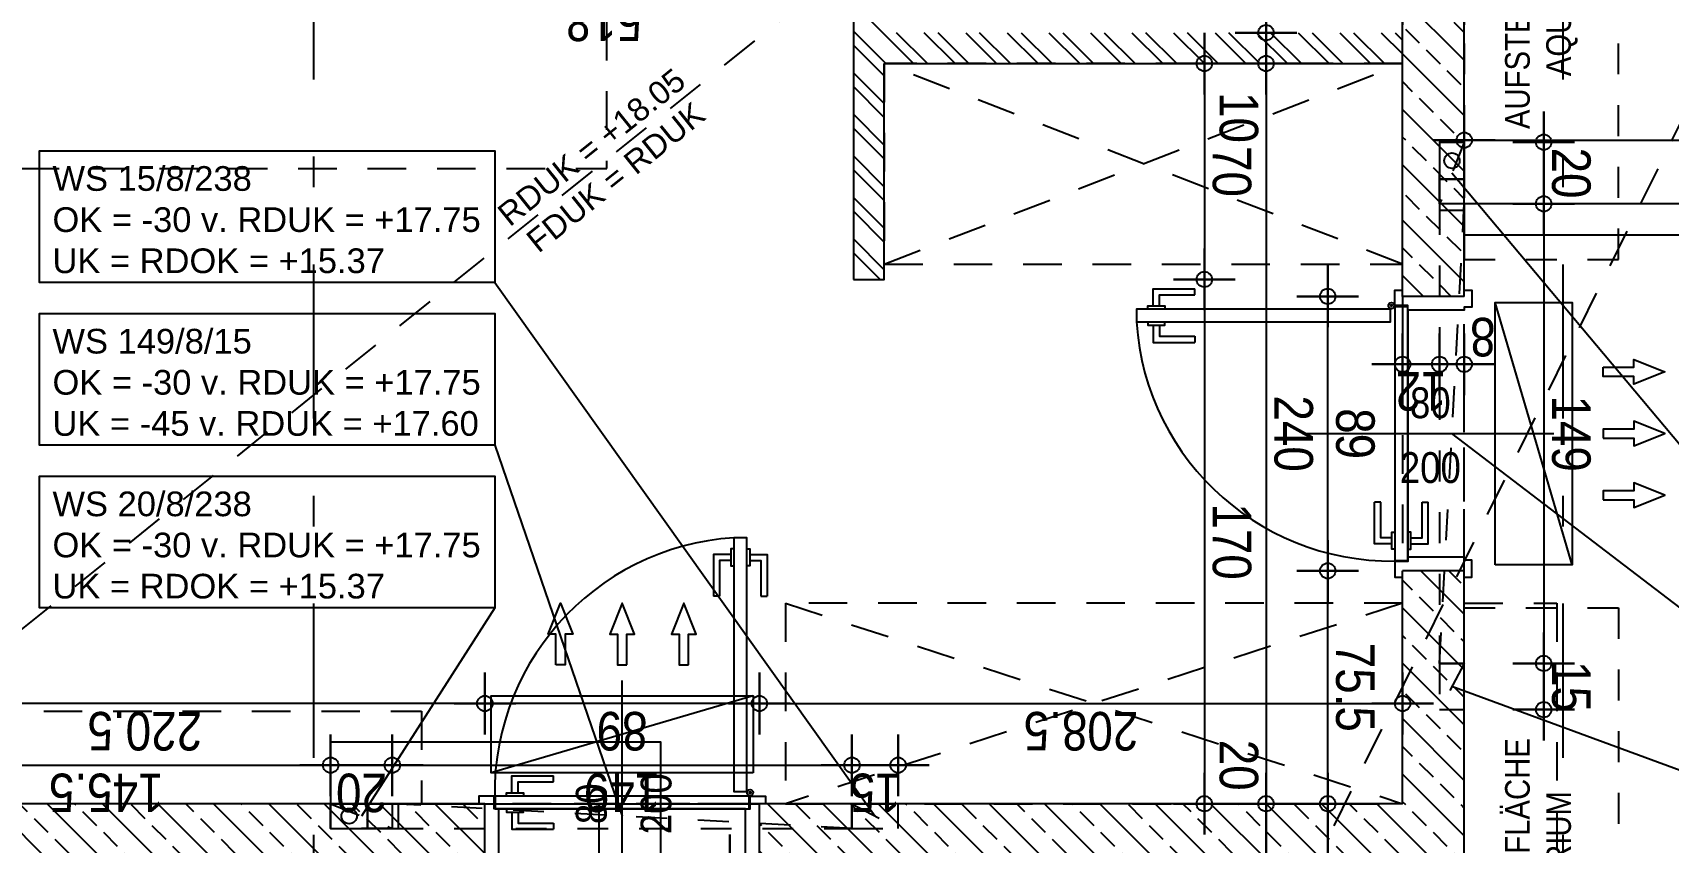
# Model space of a CAD drawing. Header units: millimetres. Extents: x 2870 to 2935, y 1632 to 1744.
# Drawn here: x 2918.55 to 2923.85, y 1680.13 to 1682.75 of the extents above; entities that cross this region are included whole.
import ezdxf
from ezdxf.enums import TextEntityAlignment as Align

# ---------------------------------------------------------------- set-up
doc = ezdxf.new("R2010")
doc.units = ezdxf.units.MM
doc.linetypes.add('HIDDEN2', pattern=[0.1875, 0.125, -0.0625])
doc.linetypes.add('STRICHPUNKT', pattern=[1, 0.5, -0.25, 0, -0.25])
doc.layers.add('00_HLP---------M0', color=6, linetype='Continuous', plot=False)
doc.layers.add('07_MOB-G00-L05-M0', color=6, linetype='HIDDEN2', plot=False)
for name, color, linetype in [('01-ANS-G00-L05-M0', 8, 'Continuous'), ('02-AXO-G00-L05-M0', 8, 'STRICHPUNKT'), ('02-DIM-G00-L05-ACHSEN', 8, 'Continuous'), ('02-DIM-G00-L05-M0', 8, 'Continuous'), ('02-DIM-G00-L05-ROHBAU', 8, 'Continuous'), ('02-FIL-G00-L05-ORANGE', 40, 'Continuous'), ('02-FIL-G00-L05-STB', 8, 'Continuous'), ('02-HID---------M0', 8, 'HIDDEN2'), ('02-TWA---------M0', 4, 'Continuous'), ('02-TWA-G00-L05-M0', 4, 'Continuous'), ('02-TXT-G00-L05-M0', 8, 'Continuous'), ('02-ZWA-G00-L05-M0', 2, 'Continuous'), ('03-ANS-G00-L05-M0', 8, 'Continuous'), ('03-TXT-G00-L05-M0', 8, 'Continuous'), ('05-STO--------M0', 1, 'Continuous'), ('05-SYM---------M0', 8, 'Continuous'), ('05-SYM--------M0', 8, 'Continuous'), ('05-SYM-G00-L05-M0', 8, 'Continuous'), ('05-TXT--------M0', 8, 'Continuous'), ('05-TXT-G00-L05-M0', 8, 'Continuous'), ('07-SAN---------M0', 8, 'Continuous'), ('07-SAN-G00-L05-KLIMA', 8, 'Continuous'), ('07-SAN-G00-L05-Küche', 8, 'Continuous'), ('07-SAN-G00-L05-M0', 8, 'Continuous'), ('07-SYM-G00-L05-M0', 8, 'STRICHPUNKT')]:
    doc.layers.add(name, color=color, linetype=linetype)
doc.styles.add('ARIAL', font='arial.ttf', dxfattribs={"width": 0.85})
doc.styles.get("Standard").update_dxf_attribs({"font": 'arial.ttf'})
doc.dimstyles.new('pp chromy&schneider', dxfattribs={"dimscale": 0.005, "dimtxt": 25, "dimasz": 10, "dimexe": 0, "dimexo": 0, "dimgap": 5, "dimtad": 1, "dimdec": 1, "dimlfac": 100, "dimrnd": 0.1, "dimzin": 9, "dimdsep": 46, "dimtxsty": 'ARIAL', "dimblk": 'c&s kote', "dimcen": 0, "dimse1": 1, "dimse2": 1, "dimclrd": 8, "dimclrt": 8, "dimadec": 0, "dimazin": 0, "dimtfac": 0.75, "dimtdec": 1, "dimtix": 1, "dimtmove": 2, "dimatfit": 0, "dimldrblk": 'NONE', "dimfxl": 1, "dimtolj": 1, "dimlwd": -1, "dimarcsym": 0})
pattern_1 = [(135, (2844.64849, 1628.47577), (-0.08980256, -0.08980256), []), (135, (2844.64849, 1628.56557), (-0.08980256, -0.08980256), [0.0635, -0.03175])]

# ---------------------------------------------------------------- blocks, each defined once
blk = doc.blocks.new('TÜR-80_20er-WAND')
at = {"layer": '00_HLP---------M0'}
for points in [[(-0.3575, 0.045), (-0.3575, 0.101), (-0.2225, 0.101)], [(-0.3375, 0.045), (-0.3375, 0.081), (-0.2225, 0.081)], [(-0.2225, 0.081), (-0.2225, 0.101)], [(-0.375, 0.035), (-0.375, 0.045), (-0.32, 0.045), (-0.32, 0.035)], [(0.4, -0.007), (-0.4, -0.007)], [(-0.375, -0.007), (-0.375, -0.017), (-0.32, -0.017), (-0.32, -0.007)], [(-0.3575, -0.017), (-0.3575, -0.073), (-0.2225, -0.073)], [(-0.3375, -0.017), (-0.3375, -0.053), (-0.2225, -0.053)], [(-0.2225, -0.053), (-0.2225, -0.073)]]:
    blk.add_lwpolyline(points, dxfattribs=at)
blk.add_lwpolyline([(0.4115, 0.035), (-0.4115, 0.035), (-0.4115, 0.035), (-0.4115, -0.007), (0.4115, -0.007)], close=True, dxfattribs=at)
at = {"layer": '02-HID---------M0'}
for points in [[(0.445, 0.01), (-0.445, 0.01)], [(-0.445, -0.19), (0.445, -0.19)]]:
    blk.add_lwpolyline(points, dxfattribs=at)
at = {"layer": '02-TWA---------M0'}
for points in [[(-0.445, -0.19), (-0.445, 0.01)], [(0.445, -0.19), (0.445, 0.01)]]:
    blk.add_lwpolyline(points, dxfattribs=at)
at = {"layer": '05-STO--------M0'}
for points in [[(-0.465, -0.19), (-0.465, -0.215), (-0.41, -0.215), (-0.41, -0.19), (-0.4, -0.19), (-0.4, -0.007), (-0.415, -0.007), (-0.415, 0.035), (-0.465, 0.035), (-0.465, 0.01)], [(0.465, -0.19), (0.465, -0.215), (0.41, -0.215), (0.41, -0.19), (0.4, -0.19), (0.4, -0.007), (0.415, -0.007), (0.415, 0.035), (0.465, 0.035), (0.465, 0.01)]]:
    blk.add_lwpolyline(points, dxfattribs=at)
at = {"layer": '05-SYM---------M0'}
for points in [[(0.352, 0.8185), (0.296, 0.8185), (0.296, 0.6835)], [(0.352, 0.7985), (0.316, 0.7985), (0.316, 0.6835)], [(0.362, 0.836), (0.352, 0.836), (0.352, 0.781), (0.362, 0.781)], [(0.404, 0.836), (0.414, 0.836), (0.414, 0.781), (0.404, 0.781)], [(0.414, 0.8185), (0.47, 0.8185), (0.47, 0.6835)], [(0.414, 0.7985), (0.45, 0.7985), (0.45, 0.6835)], [(0.316, 0.6835), (0.296, 0.6835)], [(0.45, 0.6835), (0.47, 0.6835)]]:
    blk.add_lwpolyline(points, dxfattribs=at)
at = {"layer": '05-SYM--------M0'}
blk.add_lwpolyline([(0.404, 0.0495), (0.404, 0.8725), (0.404, 0.8725), (0.362, 0.8725), (0.362, 0.0495)], close=True, dxfattribs=at)
for points in [[(0.41, 0.046), (0.42, 0.046)], [(0.415, 0.041), (0.415, 0.051)]]:
    blk.add_lwpolyline(points, dxfattribs=at)
blk.add_circle((0.415, 0.046), 0.01, dxfattribs=at)
blk.add_arc((0.415, 0.046), 0.8282, 93.6691, 183.6691, dxfattribs=at)
blk = doc.blocks.new('05-TXT')
at = {"layer": '05-TXT--------M0'}
blk.add_line((-0.4, 0), (0.4, 0), dxfattribs=at)
at = {"layer": '05-TXT--------M0', "color": 8, "style": 'ARIAL', "width": 0.85}
blk.add_attdef('BREITE', text='', height=0.1, dxfattribs=at).set_placement((0, 0.05), align=Align.CENTER)
blk.add_attdef('HÖHE', text='', height=0.1, rotation=360, dxfattribs=at).set_placement((0, -0.06), align=Align.TOP_CENTER)
blk = doc.blocks.new('BETT')
for points in [[(0, 0.95), (-0.4, 0.95), (-0.4, 1.35), (0, 1.35)], [(0, -1.35), (-0.4, -1.35), (-0.4, -0.95), (0, -0.95)]]:
    blk.add_lwpolyline(points, close=True)
at = {"flags": 128}
blk.add_lwpolyline([(-2.1, 0.95), (-2.1, -0.95), (0, -0.95), (0, 0.95)], close=True, dxfattribs=at)
for points in [[(-0.5, 0.85), (-0.5, -0.85)], [(-0.4, 0.75), (-0.15, 0.75), (-0.15, 0.15), (-0.4, 0.15)], [(-0.4, -0.75), (-0.15, -0.75), (-0.15, -0.15), (-0.4, -0.15)]]:
    blk.add_lwpolyline(points)
blk = doc.blocks.new('c&s kote')
at = {"color": 8}
for p, q in [((0, -2), (0, 2)), ((0, 2), (0, -2)), ((-2, 0), (2, 0)), ((2, 0), (-2, 0))]:
    blk.add_line(p, q, dxfattribs=at)
blk.add_circle((0, 0), 0.5, dxfattribs=at)
blk = doc.blocks.new('*D895')
at = {"layer": '02-DIM-G00-L05-ROHBAU', "color": 8, "transparency": 16777216}
blk.add_line((2917.8611, 1682.8758), (2922.9411, 1682.8758), dxfattribs=at)
at = {"layer": '02-DIM-G00-L05-ROHBAU', "color": 8, "transparency": 16777216, "xscale": 0.05, "yscale": 0.05, "zscale": 0.05, "rotation": 180}
blk.add_blockref('c&s kote', (2917.8111, 1682.8758), dxfattribs=at)
at = {"layer": '02-DIM-G00-L05-ROHBAU', "color": 8, "transparency": 16777216, "xscale": 0.05, "yscale": 0.05, "zscale": 0.05}
blk.add_blockref('c&s kote', (2922.9911, 1682.8758), dxfattribs=at)
at = {"layer": '02-DIM-G00-L05-ROHBAU', "color": 8, "transparency": 16777216, "insert": (2920.4011, 1682.7869), "char_height": 0.125, "attachment_point": 5, "rotation": 180, "style": 'ARIAL'}
blk.add_mtext('\\A1;518', dxfattribs=at)
blk = doc.blocks.new('_None')
blk = doc.blocks.new('*D897')
at = {"layer": '02-DIM-G00-L05-ROHBAU', "color": 8, "transparency": 16777216}
blk.add_line((2923.2411, 1682.8758), (2929.5611, 1682.8758), dxfattribs=at)
at = {"layer": '02-DIM-G00-L05-ROHBAU', "color": 8, "transparency": 16777216, "xscale": 0.05, "yscale": 0.05, "zscale": 0.05, "rotation": 180}
blk.add_blockref('c&s kote', (2923.1911, 1682.8758), dxfattribs=at)
at = {"layer": '02-DIM-G00-L05-ROHBAU', "color": 8, "transparency": 16777216, "xscale": 0.05, "yscale": 0.05, "zscale": 0.05}
blk.add_blockref('c&s kote', (2929.6111, 1682.8758), dxfattribs=at)
at = {"layer": '02-DIM-G00-L05-ROHBAU', "color": 8, "transparency": 16777216, "insert": (2926.4011, 1682.7869), "char_height": 0.125, "attachment_point": 5, "rotation": 180, "style": 'ARIAL'}
blk.add_mtext('\\A1;642', dxfattribs=at)
blk = doc.blocks.new('*D911')
at = {"layer": '02-DIM-G00-L05-ROHBAU', "color": 8, "transparency": 16777216}
blk.add_line((2913.9485, 1677.1758), (2913.9485, 1680.0008), dxfattribs=at)
at = {"layer": '02-DIM-G00-L05-ROHBAU', "color": 8, "transparency": 16777216, "xscale": 0.05, "yscale": 0.05, "zscale": 0.05}
for p, rotation in [((2913.9485, 1680.0508), 90), ((2913.9485, 1677.1258), 270)]:
    blk.add_blockref('c&s kote', p, dxfattribs=dict(at, rotation=rotation))
at = {"layer": '02-DIM-G00-L05-ROHBAU', "color": 8, "transparency": 16777216, "insert": (2914.0373, 1678.5883), "char_height": 0.125, "attachment_point": 5, "rotation": 270, "style": 'ARIAL'}
blk.add_mtext('\\A1;292.5', dxfattribs=at)
blk = doc.blocks.new('*D1047')
at = {"layer": '02-DIM-G00-L05-ROHBAU', "color": 8, "transparency": 16777216}
blk.add_line((2922.7485, 1680.3008), (2922.7485, 1680.9558), dxfattribs=at)
at = {"layer": '02-DIM-G00-L05-ROHBAU', "color": 8, "transparency": 16777216, "xscale": 0.05, "yscale": 0.05, "zscale": 0.05}
for p, rotation in [((2922.7485, 1681.0058), 90), ((2922.7485, 1680.2508), 270)]:
    blk.add_blockref('c&s kote', p, dxfattribs=dict(at, rotation=rotation))
at = {"layer": '02-DIM-G00-L05-ROHBAU', "color": 8, "transparency": 16777216, "insert": (2922.8371, 1680.6283), "char_height": 0.125, "attachment_point": 5, "rotation": 270, "style": 'ARIAL'}
blk.add_mtext('\\A1;75.5', dxfattribs=at)
blk = doc.blocks.new('*D1048')
at = {"layer": '02-DIM-G00-L05-ROHBAU', "color": 8, "transparency": 16777216}
blk.add_line((2920.9561, 1680.5758), (2922.9411, 1680.5758), dxfattribs=at)
at = {"layer": '02-DIM-G00-L05-ROHBAU', "color": 8, "transparency": 16777216, "xscale": 0.05, "yscale": 0.05, "zscale": 0.05, "rotation": 180}
blk.add_blockref('c&s kote', (2920.9061, 1680.5758), dxfattribs=at)
at = {"layer": '02-DIM-G00-L05-ROHBAU', "color": 8, "transparency": 16777216, "xscale": 0.05, "yscale": 0.05, "zscale": 0.05}
blk.add_blockref('c&s kote', (2922.9911, 1680.5758), dxfattribs=at)
at = {"layer": '02-DIM-G00-L05-ROHBAU', "color": 8, "transparency": 16777216, "insert": (2921.9486, 1680.4869), "char_height": 0.125, "attachment_point": 5, "rotation": 180, "style": 'ARIAL'}
blk.add_mtext('\\A1;208.5', dxfattribs=at)
blk = doc.blocks.new('*D1049')
at = {"layer": '02-DIM-G00-L05-ROHBAU', "color": 8, "transparency": 16777216}
blk.add_line((2920.8561, 1680.5758), (2920.0661, 1680.5758), dxfattribs=at)
at = {"layer": '02-DIM-G00-L05-ROHBAU', "color": 8, "transparency": 16777216, "xscale": 0.05, "yscale": 0.05, "zscale": 0.05, "rotation": 180}
blk.add_blockref('c&s kote', (2920.0161, 1680.5758), dxfattribs=at)
at = {"layer": '02-DIM-G00-L05-ROHBAU', "color": 8, "transparency": 16777216, "xscale": 0.05, "yscale": 0.05, "zscale": 0.05}
blk.add_blockref('c&s kote', (2920.9061, 1680.5758), dxfattribs=at)
at = {"layer": '02-DIM-G00-L05-ROHBAU', "color": 8, "transparency": 16777216, "insert": (2920.4611, 1680.4869), "char_height": 0.125, "attachment_point": 5, "rotation": 180, "style": 'ARIAL'}
blk.add_mtext('\\A1;89', dxfattribs=at)
blk = doc.blocks.new('*D1054')
at = {"layer": '02-DIM-G00-L05-M0', "color": 8, "transparency": 16777216}
blk.add_line((2922.5485, 1684.3608), (2922.5485, 1682.8008), dxfattribs=at)
at = {"layer": '02-DIM-G00-L05-M0', "color": 8, "transparency": 16777216, "xscale": 0.05, "yscale": 0.05, "zscale": 0.05}
for p, rotation in [((2922.5485, 1684.4108), 90), ((2922.5485, 1682.7508), 270)]:
    blk.add_blockref('c&s kote', p, dxfattribs=dict(at, rotation=rotation))
at = {"layer": '02-DIM-G00-L05-M0', "color": 8, "transparency": 16777216, "insert": (2922.6373, 1683.5808), "char_height": 0.125, "attachment_point": 5, "rotation": 270, "style": 'ARIAL'}
blk.add_mtext('\\A1;166', dxfattribs=at)
blk = doc.blocks.new('*D1056')
at = {"layer": '02-DIM-G00-L05-M0', "color": 8, "transparency": 16777216}
for p, q in [((2922.5485, 1682.8008), (2922.5485, 1682.8508)), ((2922.5485, 1682.7508), (2922.5485, 1682.6508)), ((2922.5485, 1682.6008), (2922.5485, 1682.5508))]:
    blk.add_line(p, q, dxfattribs=at)
at = {"layer": '02-DIM-G00-L05-M0', "color": 8, "transparency": 16777216, "xscale": 0.05, "yscale": 0.05, "zscale": 0.05}
for p, rotation in [((2922.5485, 1682.7508), 270), ((2922.5485, 1682.6508), 90)]:
    blk.add_blockref('c&s kote', p, dxfattribs=dict(at, rotation=rotation))
at = {"layer": '02-DIM-G00-L05-M0', "color": 8, "transparency": 16777216, "insert": (2922.4597, 1682.4758), "char_height": 0.125, "attachment_point": 5, "rotation": 270, "style": 'ARIAL'}
blk.add_mtext('\\A1;10', dxfattribs=at)
blk = doc.blocks.new('*D1057')
at = {"layer": '02-DIM-G00-L05-M0', "color": 8, "transparency": 16777216}
blk.add_line((2922.5485, 1682.6008), (2922.5485, 1680.3008), dxfattribs=at)
at = {"layer": '02-DIM-G00-L05-M0', "color": 8, "transparency": 16777216, "xscale": 0.05, "yscale": 0.05, "zscale": 0.05}
for p, rotation in [((2922.5485, 1682.6508), 90), ((2922.5485, 1680.2508), 270)]:
    blk.add_blockref('c&s kote', p, dxfattribs=dict(at, rotation=rotation))
at = {"layer": '02-DIM-G00-L05-M0', "color": 8, "transparency": 16777216, "insert": (2922.6373, 1681.4508), "char_height": 0.125, "attachment_point": 5, "rotation": 270, "style": 'ARIAL'}
blk.add_mtext('\\A1;240', dxfattribs=at)
blk = doc.blocks.new('*D1058')
at = {"layer": '02-DIM-G00-L05-M0', "color": 8, "transparency": 16777216}
blk.add_line((2922.3485, 1682.6008), (2922.3485, 1682.0008), dxfattribs=at)
at = {"layer": '02-DIM-G00-L05-M0', "color": 8, "transparency": 16777216, "xscale": 0.05, "yscale": 0.05, "zscale": 0.05}
for p, rotation in [((2922.3485, 1682.6508), 90), ((2922.3485, 1681.9508), 270)]:
    blk.add_blockref('c&s kote', p, dxfattribs=dict(at, rotation=rotation))
at = {"layer": '02-DIM-G00-L05-M0', "color": 8, "transparency": 16777216, "insert": (2922.4373, 1682.3008), "char_height": 0.125, "attachment_point": 5, "rotation": 270, "style": 'ARIAL'}
blk.add_mtext('\\A1;70', dxfattribs=at)
blk = doc.blocks.new('*D1059')
at = {"layer": '02-DIM-G00-L05-M0', "color": 8, "transparency": 16777216}
blk.add_line((2922.3485, 1681.9008), (2922.3485, 1680.3008), dxfattribs=at)
at = {"layer": '02-DIM-G00-L05-M0', "color": 8, "transparency": 16777216, "xscale": 0.05, "yscale": 0.05, "zscale": 0.05}
for p, rotation in [((2922.3485, 1681.9508), 90), ((2922.3485, 1680.2508), 270)]:
    blk.add_blockref('c&s kote', p, dxfattribs=dict(at, rotation=rotation))
at = {"layer": '02-DIM-G00-L05-M0', "color": 8, "transparency": 16777216, "insert": (2922.4373, 1681.1008), "char_height": 0.125, "attachment_point": 5, "rotation": 270, "style": 'ARIAL'}
blk.add_mtext('\\A1;170', dxfattribs=at)
blk = doc.blocks.new('*D1060')
at = {"layer": '02-DIM-G00-L05-M0', "color": 8, "transparency": 16777216}
for p, q in [((2922.5485, 1680.3008), (2922.5485, 1680.3508)), ((2922.5485, 1680.2508), (2922.5485, 1680.0508)), ((2922.5485, 1680.0008), (2922.5485, 1679.9508))]:
    blk.add_line(p, q, dxfattribs=at)
at = {"layer": '02-DIM-G00-L05-M0', "color": 8, "transparency": 16777216, "xscale": 0.05, "yscale": 0.05, "zscale": 0.05}
for p, rotation in [((2922.5485, 1680.2508), 270), ((2922.5485, 1680.0508), 90)]:
    blk.add_blockref('c&s kote', p, dxfattribs=dict(at, rotation=rotation))
at = {"layer": '02-DIM-G00-L05-M0', "color": 8, "transparency": 16777216, "insert": (2922.4597, 1680.3758), "char_height": 0.125, "attachment_point": 5, "rotation": 270, "style": 'ARIAL'}
blk.add_mtext('\\A1;20', dxfattribs=at)
blk = doc.blocks.new('*D1061')
at = {"layer": '02-DIM-G00-L05-M0', "color": 8, "transparency": 16777216}
blk.add_line((2922.5485, 1680.0008), (2922.5485, 1678.5608), dxfattribs=at)
at = {"layer": '02-DIM-G00-L05-M0', "color": 8, "transparency": 16777216, "xscale": 0.05, "yscale": 0.05, "zscale": 0.05}
for p, rotation in [((2922.5485, 1680.0508), 90), ((2922.5485, 1678.5108), 270)]:
    blk.add_blockref('c&s kote', p, dxfattribs=dict(at, rotation=rotation))
at = {"layer": '02-DIM-G00-L05-M0', "color": 8, "transparency": 16777216, "insert": (2922.4597, 1679.0758), "char_height": 0.125, "attachment_point": 5, "rotation": 270, "style": 'ARIAL'}
blk.add_mtext('\\A1;154', dxfattribs=at)
blk = doc.blocks.new('*D1146')
at = {"layer": '02-DIM-G00-L05-ACHSEN', "color": 8, "transparency": 16777216}
blk.add_arc((2930.7611, 1688.3358), 0.3783, 7.5792, 82.4208, dxfattribs=at)
at = {"layer": '02-DIM-G00-L05-ACHSEN', "color": 8, "transparency": 16777216, "xscale": 0.05, "yscale": 0.05, "zscale": 0.05}
for p, rotation in [((2930.7611, 1688.714), 176.2103799030718), ((2931.1394, 1688.3358), 273.7896200982607)]:
    blk.add_blockref('c&s kote', p, dxfattribs=dict(at, rotation=rotation))
at = {"layer": '02-DIM-G00-L05-ACHSEN', "color": 8, "transparency": 16777216, "insert": (2931.0914, 1688.666), "char_height": 0.125, "attachment_point": 5, "rotation": 315, "style": 'ARIAL'}
blk.add_mtext('\\A1;90.00°', dxfattribs=at)
blk = doc.blocks.new('*D1185')
at = {"layer": '02-DIM-G00-L05-ACHSEN', "color": 8, "transparency": 16777216}
blk.add_arc((2902.5911, 1658.9424), 0.9465, 182.3395, 266.973, dxfattribs=at)
at = {"layer": '02-DIM-G00-L05-ACHSEN', "color": 8, "transparency": 16777216, "xscale": 0.05, "yscale": 0.05, "zscale": 0.05}
for p, rotation in [((2901.6447, 1658.9538), 90.82598231942208), ((2902.5911, 1657.9959), 358.4865013265444)]:
    blk.add_blockref('c&s kote', p, dxfattribs=dict(at, rotation=rotation))
at = {"layer": '02-DIM-G00-L05-ACHSEN', "color": 8, "transparency": 16777216, "insert": (2901.981, 1658.3396), "char_height": 0.125, "attachment_point": 5, "rotation": 314.6562, "style": 'ARIAL'}
blk.add_mtext('\\A1;90.69°', dxfattribs=at)
blk = doc.blocks.new('*D1186')
at = {"layer": '02-DIM-G00-L05-ACHSEN', "color": 8, "transparency": 16777216}
blk.add_arc((2930.7611, 1658.6044), 0.9163, 273.127, 356.1855, dxfattribs=at)
at = {"layer": '02-DIM-G00-L05-ACHSEN', "color": 8, "transparency": 16777216, "xscale": 0.05, "yscale": 0.05, "zscale": 0.05}
for p, rotation in [((2931.6773, 1658.5934), 87.74900272405888), ((2930.7611, 1657.6881), 181.5634809221948)]:
    blk.add_blockref('c&s kote', p, dxfattribs=dict(at, rotation=rotation))
at = {"layer": '02-DIM-G00-L05-ACHSEN', "color": 8, "transparency": 16777216, "insert": (2931.4676, 1657.8894), "char_height": 0.125, "attachment_point": 5, "rotation": 224.6562, "style": 'ARIAL'}
blk.add_mtext('\\A1;89.31°', dxfattribs=at)
blk = doc.blocks.new('*D1200')
at = {"layer": '02-DIM-G00-L05-ROHBAU', "color": 8, "transparency": 16777216}
blk.add_line((2923.2411, 1682.4022), (2925.0268, 1682.4022), dxfattribs=at)
at = {"layer": '02-DIM-G00-L05-ROHBAU', "color": 8, "transparency": 16777216, "xscale": 0.05, "yscale": 0.05, "zscale": 0.05, "rotation": 180}
blk.add_blockref('c&s kote', (2923.1911, 1682.4022), dxfattribs=at)
at = {"layer": '02-DIM-G00-L05-ROHBAU', "color": 8, "transparency": 16777216, "xscale": 0.05, "yscale": 0.05, "zscale": 0.05}
blk.add_blockref('c&s kote', (2925.0768, 1682.4022), dxfattribs=at)
at = {"layer": '02-DIM-G00-L05-ROHBAU', "color": 8, "transparency": 16777216, "insert": (2924.134, 1682.3133), "char_height": 0.125, "attachment_point": 5, "rotation": 180, "style": 'ARIAL'}
blk.add_mtext('\\A1;188.6', dxfattribs=at)
blk = doc.blocks.new('*D1205')
at = {"layer": '02-DIM-G00-L05-ROHBAU', "color": 8, "transparency": 16777216}
for p, q in [((2920.8107, 1680.1008), (2920.8107, 1680.1508)), ((2920.8107, 1680.0508), (2920.8107, 1679.8508)), ((2920.8107, 1679.8008), (2920.8107, 1679.7508))]:
    blk.add_line(p, q, dxfattribs=at)
at = {"layer": '02-DIM-G00-L05-ROHBAU', "color": 8, "transparency": 16777216, "xscale": 0.05, "yscale": 0.05, "zscale": 0.05}
for p, rotation in [((2920.8107, 1680.0508), 270), ((2920.8107, 1679.8508), 90)]:
    blk.add_blockref('c&s kote', p, dxfattribs=dict(at, rotation=rotation))
at = {"layer": '02-DIM-G00-L05-ROHBAU', "color": 8, "transparency": 16777216, "insert": (2920.8996, 1679.9508), "char_height": 0.125, "attachment_point": 5, "rotation": 270, "style": 'ARIAL'}
blk.add_mtext('\\A1;20', dxfattribs=at)
blk = doc.blocks.new('07_Klimasifon')
at = {"layer": '00_HLP---------M0', "linetype": 'HIDDEN2', "ltscale": 0.3}
blk.add_lwpolyline([(0, -0.1), (0.08, -0.1), (0.08, 0), (0, 0)], close=True, dxfattribs=at)
at = {"layer": '07-SAN---------M0'}
blk.add_lwpolyline([(0, -0.22), (0.08, -0.22), (0.08, -0.1), (0, -0.1)], close=True, dxfattribs=at)
blk.add_circle((0.04, -0.16), 0.025, dxfattribs=at)
blk = doc.blocks.new('KLIMAGERÄT')
for points in [[(-0.425, 0), (0.425, 0), (0.425, -0.25), (-0.425, -0.25), (-0.425, 0)], [(-0.215, -0.35), (-0.215, -0.45), (-0.24, -0.45), (-0.2, -0.55), (-0.2, -0.55), (-0.16, -0.45), (-0.185, -0.45), (-0.185, -0.35), (-0.215, -0.35)], [(-0.015, -0.35), (-0.015, -0.45), (-0.04, -0.45), (0, -0.55), (0, -0.55), (0.04, -0.45), (0.015, -0.45), (0.015, -0.35), (-0.015, -0.35)], [(0.215, -0.35), (0.215, -0.45), (0.24, -0.45), (0.2, -0.55), (0.2, -0.55), (0.16, -0.45), (0.185, -0.45), (0.185, -0.35), (0.215, -0.35)]]:
    blk.add_lwpolyline(points, close=True)
blk.add_lwpolyline([(-0.425, -0.25), (0.425, 0)])
blk = doc.blocks.new('*D1425')
at = {"layer": '02-DIM-G00-L05-ROHBAU', "color": 8, "transparency": 16777216}
blk.add_line((2919.9661, 1680.5758), (2917.8611, 1680.5758), dxfattribs=at)
at = {"layer": '02-DIM-G00-L05-ROHBAU', "color": 8, "transparency": 16777216, "xscale": 0.05, "yscale": 0.05, "zscale": 0.05, "rotation": 180}
blk.add_blockref('c&s kote', (2917.8111, 1680.5758), dxfattribs=at)
at = {"layer": '02-DIM-G00-L05-ROHBAU', "color": 8, "transparency": 16777216, "xscale": 0.05, "yscale": 0.05, "zscale": 0.05}
blk.add_blockref('c&s kote', (2920.0161, 1680.5758), dxfattribs=at)
at = {"layer": '02-DIM-G00-L05-ROHBAU', "color": 8, "transparency": 16777216, "insert": (2918.9136, 1680.4869), "char_height": 0.125, "attachment_point": 5, "rotation": 180, "style": 'ARIAL'}
blk.add_mtext('\\A1;220.5', dxfattribs=at)
blk = doc.blocks.new('*D1426')
at = {"layer": '02-DIM-G00-L05-ROHBAU', "color": 8, "transparency": 16777216}
blk.add_line((2922.7485, 1681.0558), (2922.7485, 1681.8458), dxfattribs=at)
at = {"layer": '02-DIM-G00-L05-ROHBAU', "color": 8, "transparency": 16777216, "xscale": 0.05, "yscale": 0.05, "zscale": 0.05}
for p, rotation in [((2922.7485, 1681.8958), 90), ((2922.7485, 1681.0058), 270)]:
    blk.add_blockref('c&s kote', p, dxfattribs=dict(at, rotation=rotation))
at = {"layer": '02-DIM-G00-L05-ROHBAU', "color": 8, "transparency": 16777216, "insert": (2922.8373, 1681.4508), "char_height": 0.125, "attachment_point": 5, "rotation": 270, "style": 'ARIAL'}
blk.add_mtext('\\A1;89', dxfattribs=at)
blk = doc.blocks.new('WDB_KLIMA-INNEN_STB')
at = {"layer": '02-TWA---------M0', "linetype": 'HIDDEN2', "ltscale": 0.5}
for points in [[(0, 0.745), (0.08, 0.745), (0.08, 0.895), (0, 0.895)], [(0, 0.745), (0, -0.745), (0.08, -0.745), (0.08, 0.745)], [(0, -0.745), (0.08, -0.745), (0.08, -0.945), (0, -0.945)]]:
    blk.add_lwpolyline(points, close=True, dxfattribs=at)
for points in [[(0, 0.745), (0.08, 0.895)], [(0.08, 0.745), (0, -0.745)], [(0, -0.945), (0.08, -0.745)]]:
    blk.add_lwpolyline(points, dxfattribs=at)
blk = doc.blocks.new('*D1528')
at = {"layer": '02-DIM-G00-L05-ROHBAU', "color": 8, "transparency": 16777216}
for p, q in [((2923.4485, 1682.4458), (2923.4485, 1682.4958)), ((2923.4485, 1682.3958), (2923.4485, 1682.1958)), ((2923.4485, 1682.1458), (2923.4485, 1682.0958))]:
    blk.add_line(p, q, dxfattribs=at)
at = {"layer": '02-DIM-G00-L05-ROHBAU', "color": 8, "transparency": 16777216, "xscale": 0.05, "yscale": 0.05, "zscale": 0.05}
for p, rotation in [((2923.4485, 1682.3958), 270), ((2923.4485, 1682.1958), 90)]:
    blk.add_blockref('c&s kote', p, dxfattribs=dict(at, rotation=rotation))
at = {"layer": '02-DIM-G00-L05-ROHBAU', "color": 8, "transparency": 16777216, "insert": (2923.5373, 1682.2958), "char_height": 0.125, "attachment_point": 5, "rotation": 270, "style": 'ARIAL'}
blk.add_mtext('\\A1;20', dxfattribs=at)
blk = doc.blocks.new('*D1529')
at = {"layer": '02-DIM-G00-L05-ROHBAU', "color": 8, "transparency": 16777216}
blk.add_line((2923.4485, 1682.1458), (2923.4485, 1680.7558), dxfattribs=at)
at = {"layer": '02-DIM-G00-L05-ROHBAU', "color": 8, "transparency": 16777216, "xscale": 0.05, "yscale": 0.05, "zscale": 0.05}
for p, rotation in [((2923.4485, 1682.1958), 90), ((2923.4485, 1680.7058), 270)]:
    blk.add_blockref('c&s kote', p, dxfattribs=dict(at, rotation=rotation))
at = {"layer": '02-DIM-G00-L05-ROHBAU', "color": 8, "transparency": 16777216, "insert": (2923.5373, 1681.4508), "char_height": 0.125, "attachment_point": 5, "rotation": 270, "style": 'ARIAL'}
blk.add_mtext('\\A1;149', dxfattribs=at)
blk = doc.blocks.new('*D1530')
at = {"layer": '02-DIM-G00-L05-ROHBAU', "color": 8, "transparency": 16777216}
for p, q in [((2923.4485, 1680.7558), (2923.4485, 1680.8058)), ((2923.4485, 1680.7058), (2923.4485, 1680.5558)), ((2923.4485, 1680.5058), (2923.4485, 1680.4558))]:
    blk.add_line(p, q, dxfattribs=at)
at = {"layer": '02-DIM-G00-L05-ROHBAU', "color": 8, "transparency": 16777216, "xscale": 0.05, "yscale": 0.05, "zscale": 0.05}
for p, rotation in [((2923.4485, 1680.7058), 270), ((2923.4485, 1680.5558), 90)]:
    blk.add_blockref('c&s kote', p, dxfattribs=dict(at, rotation=rotation))
at = {"layer": '02-DIM-G00-L05-ROHBAU', "color": 8, "transparency": 16777216, "insert": (2923.5373, 1680.6308), "char_height": 0.125, "attachment_point": 5, "rotation": 270, "style": 'ARIAL'}
blk.add_mtext('\\A1;15', dxfattribs=at)
blk = doc.blocks.new('*D1531')
at = {"layer": '02-DIM-G00-L05-ROHBAU', "color": 8, "transparency": 16777216}
for p, q in [((2922.9411, 1681.6758), (2922.8911, 1681.6758)), ((2922.9911, 1681.6758), (2923.1111, 1681.6758)), ((2923.1611, 1681.6758), (2923.2111, 1681.6758))]:
    blk.add_line(p, q, dxfattribs=at)
at = {"layer": '02-DIM-G00-L05-ROHBAU', "color": 8, "transparency": 16777216, "xscale": 0.05, "yscale": 0.05, "zscale": 0.05}
blk.add_blockref('c&s kote', (2922.9911, 1681.6758), dxfattribs=at)
at = {"layer": '02-DIM-G00-L05-ROHBAU', "color": 8, "transparency": 16777216, "xscale": 0.05, "yscale": 0.05, "zscale": 0.05, "rotation": 180}
blk.add_blockref('c&s kote', (2923.1111, 1681.6758), dxfattribs=at)
at = {"layer": '02-DIM-G00-L05-ROHBAU', "color": 8, "transparency": 16777216, "insert": (2923.0511, 1681.588), "char_height": 0.125, "attachment_point": 5, "rotation": 180, "style": 'ARIAL'}
blk.add_mtext('\\A1;12', dxfattribs=at)
blk = doc.blocks.new('*D1532')
at = {"layer": '02-DIM-G00-L05-ROHBAU', "color": 8, "transparency": 16777216}
for p, q in [((2923.0611, 1681.6758), (2923.0111, 1681.6758)), ((2923.1111, 1681.6758), (2923.1911, 1681.6758)), ((2923.2411, 1681.6758), (2923.2911, 1681.6758))]:
    blk.add_line(p, q, dxfattribs=at)
at = {"layer": '02-DIM-G00-L05-ROHBAU', "color": 8, "transparency": 16777216, "xscale": 0.05, "yscale": 0.05, "zscale": 0.05}
blk.add_blockref('c&s kote', (2923.1111, 1681.6758), dxfattribs=at)
at = {"layer": '02-DIM-G00-L05-ROHBAU', "color": 8, "transparency": 16777216, "xscale": 0.05, "yscale": 0.05, "zscale": 0.05, "rotation": 180}
blk.add_blockref('c&s kote', (2923.1911, 1681.6758), dxfattribs=at)
at = {"layer": '02-DIM-G00-L05-ROHBAU', "color": 8, "transparency": 16777216, "insert": (2923.2511, 1681.7646), "char_height": 0.125, "attachment_point": 5, "rotation": 180, "style": 'ARIAL'}
blk.add_mtext('\\A1;8', dxfattribs=at)
blk = doc.blocks.new('*D833')
at = {"layer": '02-DIM-G00-L05-ROHBAU', "color": 8, "transparency": 16777216}
blk.add_line((2922.7485, 1678.3558), (2922.7485, 1680.0008), dxfattribs=at)
at = {"layer": '02-DIM-G00-L05-ROHBAU', "color": 8, "transparency": 16777216, "xscale": 0.05, "yscale": 0.05, "zscale": 0.05}
for p, rotation in [((2922.7485, 1680.0508), 90), ((2922.7485, 1678.3058), 270)]:
    blk.add_blockref('c&s kote', p, dxfattribs=dict(at, rotation=rotation))
at = {"layer": '02-DIM-G00-L05-ROHBAU', "color": 8, "transparency": 16777216, "insert": (2922.8373, 1679.1783), "char_height": 0.125, "attachment_point": 5, "rotation": 270, "style": 'ARIAL'}
blk.add_mtext('\\A1;174.5', dxfattribs=at)
blk = doc.blocks.new('*D845')
at = {"layer": '02-DIM-G00-L05-ROHBAU', "color": 8, "transparency": 16777216}
blk.add_line((2918.1111, 1680.3758), (2919.4661, 1680.3758), dxfattribs=at)
at = {"layer": '02-DIM-G00-L05-ROHBAU', "color": 8, "transparency": 16777216, "xscale": 0.05, "yscale": 0.05, "zscale": 0.05, "rotation": 180}
blk.add_blockref('c&s kote', (2918.0611, 1680.3758), dxfattribs=at)
at = {"layer": '02-DIM-G00-L05-ROHBAU', "color": 8, "transparency": 16777216, "xscale": 0.05, "yscale": 0.05, "zscale": 0.05}
blk.add_blockref('c&s kote', (2919.5161, 1680.3758), dxfattribs=at)
at = {"layer": '02-DIM-G00-L05-ROHBAU', "color": 8, "transparency": 16777216, "insert": (2918.7886, 1680.2869), "char_height": 0.125, "attachment_point": 5, "rotation": 180, "style": 'ARIAL'}
blk.add_mtext('\\A1;145.5', dxfattribs=at)
blk = doc.blocks.new('*D846')
at = {"layer": '02-DIM-G00-L05-ROHBAU', "color": 8, "transparency": 16777216}
for p, q in [((2919.4661, 1680.3758), (2919.4161, 1680.3758)), ((2919.5161, 1680.3758), (2919.7161, 1680.3758)), ((2919.7661, 1680.3758), (2919.8161, 1680.3758))]:
    blk.add_line(p, q, dxfattribs=at)
at = {"layer": '02-DIM-G00-L05-ROHBAU', "color": 8, "transparency": 16777216, "xscale": 0.05, "yscale": 0.05, "zscale": 0.05}
blk.add_blockref('c&s kote', (2919.5161, 1680.3758), dxfattribs=at)
at = {"layer": '02-DIM-G00-L05-ROHBAU', "color": 8, "transparency": 16777216, "xscale": 0.05, "yscale": 0.05, "zscale": 0.05, "rotation": 180}
blk.add_blockref('c&s kote', (2919.7161, 1680.3758), dxfattribs=at)
at = {"layer": '02-DIM-G00-L05-ROHBAU', "color": 8, "transparency": 16777216, "insert": (2919.6161, 1680.2869), "char_height": 0.125, "attachment_point": 5, "rotation": 180, "style": 'ARIAL'}
blk.add_mtext('\\A1;20', dxfattribs=at)
blk = doc.blocks.new('*D847')
at = {"layer": '02-DIM-G00-L05-ROHBAU', "color": 8, "transparency": 16777216}
blk.add_line((2919.7661, 1680.3758), (2921.1561, 1680.3758), dxfattribs=at)
at = {"layer": '02-DIM-G00-L05-ROHBAU', "color": 8, "transparency": 16777216, "xscale": 0.05, "yscale": 0.05, "zscale": 0.05, "rotation": 180}
blk.add_blockref('c&s kote', (2919.7161, 1680.3758), dxfattribs=at)
at = {"layer": '02-DIM-G00-L05-ROHBAU', "color": 8, "transparency": 16777216, "xscale": 0.05, "yscale": 0.05, "zscale": 0.05}
blk.add_blockref('c&s kote', (2921.2061, 1680.3758), dxfattribs=at)
at = {"layer": '02-DIM-G00-L05-ROHBAU', "color": 8, "transparency": 16777216, "insert": (2920.4611, 1680.2869), "char_height": 0.125, "attachment_point": 5, "rotation": 180, "style": 'ARIAL'}
blk.add_mtext('\\A1;149', dxfattribs=at)
blk = doc.blocks.new('*D848')
at = {"layer": '02-DIM-G00-L05-ROHBAU', "color": 8, "transparency": 16777216}
for p, q in [((2921.1561, 1680.3758), (2921.1061, 1680.3758)), ((2921.2061, 1680.3758), (2921.3561, 1680.3758)), ((2921.4061, 1680.3758), (2921.4561, 1680.3758))]:
    blk.add_line(p, q, dxfattribs=at)
at = {"layer": '02-DIM-G00-L05-ROHBAU', "color": 8, "transparency": 16777216, "xscale": 0.05, "yscale": 0.05, "zscale": 0.05}
blk.add_blockref('c&s kote', (2921.2061, 1680.3758), dxfattribs=at)
at = {"layer": '02-DIM-G00-L05-ROHBAU', "color": 8, "transparency": 16777216, "xscale": 0.05, "yscale": 0.05, "zscale": 0.05, "rotation": 180}
blk.add_blockref('c&s kote', (2921.3561, 1680.3758), dxfattribs=at)
at = {"layer": '02-DIM-G00-L05-ROHBAU', "color": 8, "transparency": 16777216, "insert": (2921.2811, 1680.2869), "char_height": 0.125, "attachment_point": 5, "rotation": 180, "style": 'ARIAL'}
blk.add_mtext('\\A1;15', dxfattribs=at)

msp = doc.modelspace()

# ---------------------------------------------------------------- hatches: boundary and pattern name
at = {"layer": '02-FIL-G00-L05-ORANGE'}
h = msp.add_hatch(dxfattribs=at)
h.set_pattern_fill('ANSI32', color=256, scale=0.01, angle=197.0465, style=0)
h.set_pattern_definition([(135, (2844.64849, 1628.47577), (-0.06735192, -0.06735192), []), (135, (2844.64849, 1628.52067), (-0.06735192, -0.06735192), [])])
h.paths.add_polyline_path([(2921.3111, 1684.4108), (2921.2111, 1684.4108), (2921.2111, 1681.9508), (2921.3111, 1681.9508), (2921.3111, 1682.6508), (2922.9911, 1682.6508), (2922.9911, 1682.7508), (2921.3111, 1682.7508)])
at = {"layer": '02-FIL-G00-L05-STB'}
h = msp.add_hatch(dxfattribs=at)
h.set_pattern_fill('ANSI33', color=256, scale=0.02, angle=197.0465, style=0)
h.set_pattern_definition(pattern_1)
h.paths.add_polyline_path([(2923.1911, 1684.6108), (2922.8861, 1684.6108), (2922.8861, 1684.4108), (2922.9911, 1684.4108), (2922.9911, 1681.8958), (2923.1911, 1681.8958)])
h = msp.add_hatch(dxfattribs=at)
h.set_pattern_fill('ANSI33', color=256, scale=0.02, angle=197.0465, style=0)
h.set_pattern_definition(pattern_1)
h.paths.add_polyline_path([(2923.1911, 1681.0058), (2922.9911, 1681.0058), (2922.9911, 1680.2508), (2920.9061, 1680.2508), (2920.9061, 1680.0508), (2922.9911, 1680.0508), (2922.9911, 1678.3058), (2923.1911, 1678.3058)])
h = msp.add_hatch(dxfattribs=at)
h.set_pattern_fill('ANSI33', color=256, scale=0.02, angle=197.0465, style=0)
h.set_pattern_definition(pattern_1)
h.paths.add_polyline_path([(2920.0161, 1680.2508), (2917.8111, 1680.2508), (2917.8111, 1680.7008), (2917.6111, 1680.7008), (2917.6111, 1680.0508), (2920.0161, 1680.0508)])

# ---------------------------------------------------------------- linework, layer by layer
at = {"layer": '01-ANS-G00-L05-M0'}
msp.add_lwpolyline([(2920.0161, 1680.2508), (2920.9061, 1680.2508)], dxfattribs=at)
at = {"layer": '02-AXO-G00-L05-M0'}
for points in [[(2919.4611, 1690.7995), (2919.4611, 1655.872)], [(2923.5111, 1690.7995), (2923.5111, 1655.872)]]:
    msp.add_lwpolyline(points, dxfattribs=at)
at = {"layer": '02-TWA-G00-L05-M0'}
for points in [[(2923.1911, 1681.8958), (2923.1911, 1684.6108), (2922.8861, 1684.6108)], [(2922.9911, 1681.8958), (2922.9911, 1684.4108), (2922.8861, 1684.4108)], [(2922.9911, 1680.2508), (2922.9911, 1681.0058)], [(2923.1911, 1678.3058), (2923.1911, 1681.0058)], [(2920.0161, 1680.2508), (2917.8111, 1680.2508)], [(2922.9911, 1680.2508), (2920.9061, 1680.2508)]]:
    msp.add_lwpolyline(points, dxfattribs=at)
at = {"layer": '02-TXT-G00-L05-M0'}
for points in [[(2920.0485, 1681.9407), (2918.5726, 1681.9407), (2918.5726, 1682.3682), (2920.0485, 1682.3682), (2920.0485, 1681.9407), (2921.2811, 1680.2108)], [(2923.8911, 1681.4132), (2925.367, 1681.4132), (2925.367, 1681.8407), (2923.8911, 1681.8407), (2923.8911, 1681.4132), (2923.1511, 1682.2958)], [(2920.0485, 1681.4132), (2918.5726, 1681.4132), (2918.5726, 1681.8407), (2920.0485, 1681.8407), (2920.0485, 1681.4132), (2920.4611, 1680.2108)], [(2923.8911, 1680.8858), (2925.367, 1680.8858), (2925.367, 1681.3132), (2923.8911, 1681.3132), (2923.8911, 1680.8858), (2923.1511, 1681.4508)], [(2920.0485, 1680.8858), (2918.5726, 1680.8858), (2918.5726, 1681.3132), (2920.0485, 1681.3132), (2920.0485, 1680.8858), (2919.6161, 1680.2108)], [(2923.8911, 1680.3583), (2925.367, 1680.3583), (2925.367, 1680.7858), (2923.8911, 1680.7858), (2923.8911, 1680.3583), (2923.1511, 1680.6308)]]:
    msp.add_lwpolyline(points, dxfattribs=at)
at = {"layer": '02-ZWA-G00-L05-M0'}
for p, q in [((2921.2111, 1684.4108), (2921.2111, 1681.9508)), ((2921.3111, 1682.6508), (2922.9911, 1682.6508))]:
    msp.add_line(p, q, dxfattribs=at)
msp.add_lwpolyline([(2921.2111, 1681.9508), (2921.3111, 1681.9508), (2921.3111, 1682.6508)], dxfattribs=at)
at = {"layer": '03-ANS-G00-L05-M0'}
for points in [[(2923.1911, 1682.1958), (2923.1911, 1682.0958), (2925.0354, 1682.0958), (2927.4861, 1679.6451), (2927.4861, 1679.3658), (2927.5861, 1679.3658), (2927.5861, 1679.6865), (2925.0768, 1682.1958), (2923.1911, 1682.1958)], [(2920.3861, 1675.7158), (2920.5861, 1675.7158), (2920.5861, 1680.4508), (2919.5161, 1680.4508), (2919.5161, 1680.2508), (2920.3861, 1680.2508), (2920.3861, 1675.7158)]]:
    msp.add_lwpolyline(points, dxfattribs=at)
at = {"layer": '03-TXT-G00-L05-M0', "linetype": 'HIDDEN2'}
for points in [[(2920.3811, 1675.3358), (2926.7411, 1688.2358)], [(2917.8111, 1680.2508), (2922.9911, 1684.4108)]]:
    msp.add_lwpolyline(points, dxfattribs=at)
at = {"layer": '07-SAN-G00-L05-Küche', "linetype": 'HIDDEN2', "ltscale": 0.5}
for points in [[(2923.1911, 1682.0158), (2923.6911, 1682.0158), (2923.6911, 1683.5158), (2923.1911, 1683.5158)], [(2923.1911, 1680.8858), (2923.6911, 1680.8858), (2923.6911, 1679.3858), (2923.1911, 1679.3858)]]:
    msp.add_lwpolyline(points, close=True, dxfattribs=at)
at = {"layer": '07_MOB-G00-L05-M0'}
for points in [[(2921.3111, 1682.6508), (2921.3111, 1682.0008), (2922.9911, 1682.0008), (2922.9911, 1682.6508)], [(2922.9911, 1680.2508), (2922.9911, 1680.9008), (2920.9911, 1680.9008), (2920.9911, 1680.2508)], [(2923.1911, 1680.9008), (2923.4911, 1680.9008), (2923.4911, 1678.4108), (2923.1911, 1678.4108)], [(2917.9111, 1680.2508), (2917.9111, 1680.5508), (2919.8111, 1680.5508), (2919.8111, 1680.2508)]]:
    msp.add_lwpolyline(points, close=True, dxfattribs=at)
for points in [[(2922.9911, 1682.0008), (2921.3111, 1682.6508)], [(2921.3111, 1682.0008), (2922.9911, 1682.6508)], [(2920.9911, 1680.9008), (2922.9911, 1680.2508)], [(2922.9911, 1680.9008), (2920.9911, 1680.2508)]]:
    msp.add_lwpolyline(points, dxfattribs=at)

# ---------------------------------------------------------------- block references
at = {"layer": '05-SYM-G00-L05-M0'}
for p, rotation in [((2923.0011, 1681.4508), 90.00000002668041), ((2920.4611, 1680.2408), 359.9999999499742)]:
    msp.add_blockref('TÜR-80_20er-WAND', p, dxfattribs=dict(at, rotation=rotation))
at = {"layer": '05-TXT-G00-L05-M0'}
for p, rotation in [((2923.0811, 1681.4508), 2.66804264e-08), ((2920.4611, 1680.2508), 90.00000002334536)]:
    msp.add_blockref('05-TXT', p, dxfattribs=dict(at, rotation=rotation)).add_auto_attribs({'BREITE': '80', 'HÖHE': '200'})
at = {"layer": '07-SAN-G00-L05-KLIMA'}
for name, p, rotation in [('07_Klimasifon', (2923.1911, 1682.1758), 180.000000003335), ('KLIMAGERÄT', (2923.2911, 1681.4508), 90.00000000333505), ('KLIMAGERÄT', (2920.4611, 1680.3508), 180.0000000025013), ('07_Klimasifon', (2919.7361, 1680.2508), 270)]:
    msp.add_blockref(name, p, dxfattribs=dict(at, rotation=rotation))
at = {"layer": '07-SAN-G00-L05-M0'}
for p, rotation in [((2923.1911, 1681.4508), 179.9999999924961), ((2920.4611, 1680.2508), 269.9999999933299)]:
    msp.add_blockref('WDB_KLIMA-INNEN_STB', p, dxfattribs=dict(at, rotation=rotation))
at = {"layer": '07_MOB-G00-L05-M0', "rotation": 90.00000002668041}
msp.add_blockref('BETT', (2919.4611, 1684.4108), dxfattribs=at)

# ---------------------------------------------------------------- texts
at = {"layer": '02-TXT-G00-L05-M0', "char_height": 0.08, "width": 1.7742, "attachment_point": 7}
for s, insert in [('{\\fArial|b0|i0|c0|p34;WS 15/8/238\\POK = -30 v. RDUK = +17.75\\PUK = RDOK = +15.37}', (2918.6145, 1681.9702)), ('{\\fArial|b0|i0|c0|p34;WS 149/8/15\\POK = -30 v. RDUK = +17.75\\PUK = -45 v. RDUK = +17.60}', (2918.6145, 1681.4427)), ('{\\fArial|b0|i0|c0|p34;WS 20/8/238\\POK = -30 v. RDUK = +17.75\\PUK = RDOK = +15.37}', (2918.6145, 1680.9152))]:
    msp.add_mtext(s, dxfattribs=dict(at, insert=insert))
at = {"layer": '03-TXT-G00-L05-M0', "insert": (2920.4011, 1682.3308), "char_height": 0.075, "width": 2.247, "attachment_point": 5, "rotation": 38.7675}
msp.add_mtext('{\\fArial|b0|i0|c0|p34;RDUK = +18.05\\PFDUK = RDUK}', dxfattribs=at)
at = {"layer": '07-SYM-G00-L05-M0', "char_height": 0.08, "width": 0.5458, "attachment_point": 5, "rotation": 90, "style": 'ARIAL'}
for insert in [(2923.4411, 1682.8658), (2923.4411, 1680.0358)]:
    msp.add_mtext('AUFSTELLFLÄCHE AQUARIUM', dxfattribs=dict(at, insert=insert))

# ---------------------------------------------------------------- dimensions: what is measured, and where the dimension line sits
at = {"layer": '02-DIM-G00-L05-ACHSEN'}
for base, line1, line2, picture, middle in [((2931.0887, 1688.5249), ((2899.4719, 1688.3358), (2933.1611, 1688.3358)), ((2930.7611, 1690.7995), (2930.7611, 1655.872)), '*D1146', (2931.0914, 1688.666)), ((2901.7676, 1658.4757), ((2902.5911, 1690.7995), (2902.5911, 1655.872)), ((2899.5485, 1658.9789), (2933.1611, 1658.5756)), '*D1185', (2901.981, 1658.3396)), ((2931.2161, 1657.809), ((2930.7611, 1690.7995), (2930.7611, 1655.872)), ((2899.5485, 1658.9789), (2933.1611, 1658.5756)), '*D1186', (2931.4676, 1657.8894))]:
    dim = msp.add_angular_dim_2l(base=base, line1=line1, line2=line2, dimstyle='pp chromy&schneider', override={"dimzin": 8, "dimadec": 2}, dxfattribs=at)
    dim.commit()
    dim.dimension.update_dxf_attribs({"geometry": picture, "text_midpoint": middle})
at = {"layer": '02-DIM-G00-L05-M0'}
for base, p1, p2, picture, middle in [((2922.5485, 1682.7508), (2921.3111, 1684.4108), (2921.3111, 1682.7508), '*D1054', (2922.6373, 1683.5808)), ((2922.3485, 1681.9508), (2921.3111, 1682.6508), (2921.3111, 1681.9508), '*D1058', (2922.4373, 1682.3008)), ((2922.5485, 1680.2508), (2922.9911, 1682.6508), (2922.9911, 1680.2508), '*D1057', (2922.6373, 1681.4508)), ((2922.3485, 1680.2508), (2921.3111, 1681.9508), (2921.9486, 1680.2508), '*D1059', (2922.4373, 1681.1008))]:
    dim = msp.add_linear_dim(base=base, p1=p1, p2=p2, angle=90, dimstyle='pp chromy&schneider', override={"dimzin": 8}, dxfattribs=at)
    dim.commit()
    dim.dimension.update_dxf_attribs({"geometry": picture, "text_midpoint": middle})
for base, p1, p2, picture, middle in [((2922.5485, 1682.6508), (2921.3111, 1682.7508), (2922.9911, 1682.6508), '*D1056', (2922.4597, 1682.4758)), ((2922.5485, 1680.0508), (2922.9911, 1680.2508), (2922.9911, 1680.0508), '*D1060', (2922.4597, 1680.3758)), ((2922.5485, 1678.5108), (2922.9911, 1680.0508), (2922.9911, 1678.5108), '*D1061', (2922.4597, 1679.0758))]:
    dim = msp.add_linear_dim(base=base, p1=p1, p2=p2, angle=90, dimstyle='pp chromy&schneider', override={"dimzin": 8}, dxfattribs=at)
    dim.commit()
    dim.dimension.update_dxf_attribs({"geometry": picture, "text_midpoint": middle, "dimtype": 160})
at = {"layer": '02-DIM-G00-L05-ROHBAU'}
for base, p1, p2, picture, middle in [((2929.6111, 1682.8758), (2923.1911, 1684.6108), (2929.6111, 1679.2158), '*D897', (2926.4011, 1682.7869)), ((2922.9911, 1682.8758), (2917.8111, 1684.4108), (2922.9911, 1684.4108), '*D895', (2920.4011, 1682.7869)), ((2925.0768, 1682.4022), (2923.1911, 1682.1958), (2925.0768, 1682.1958), '*D1200', (2924.134, 1682.3133)), ((2923.1111, 1681.6758), (2922.9911, 1681.8958), (2923.1111, 1681.8958), '*D1531', (2923.0511, 1681.588)), ((2917.8111, 1680.5758), (2920.0161, 1680.2508), (2917.8111, 1680.2508), '*D1425', (2918.9136, 1680.4869)), ((2920.0161, 1680.5758), (2920.9061, 1680.2508), (2920.0161, 1680.2508), '*D1049', (2920.4611, 1680.4869)), ((2922.9911, 1680.5758), (2920.9061, 1680.2508), (2922.9911, 1680.2508), '*D1048', (2921.9486, 1680.4869)), ((2919.5161, 1680.3758), (2918.0611, 1680.2508), (2919.5161, 1680.2508), '*D845', (2918.7886, 1680.2869)), ((2919.7161, 1680.3758), (2919.5161, 1680.2508), (2919.7161, 1680.2508), '*D846', (2919.6161, 1680.2869)), ((2921.2061, 1680.3758), (2919.7161, 1680.2108), (2921.2061, 1680.2508), '*D847', (2920.4611, 1680.2869)), ((2921.3561, 1680.3758), (2921.2061, 1680.2508), (2921.3561, 1680.2508), '*D848', (2921.2811, 1680.2869))]:
    dim = msp.add_linear_dim(base=base, p1=p1, p2=p2, dimstyle='pp chromy&schneider', override={"dimzin": 8}, dxfattribs=at)
    dim.commit()
    dim.dimension.update_dxf_attribs({"geometry": picture, "text_midpoint": middle})
for base, p1, p2, picture, middle in [((2923.4485, 1682.1958), (2923.1911, 1682.3958), (2923.1911, 1682.1958), '*D1528', (2923.5373, 1682.2958)), ((2923.4485, 1680.7058), (2923.1911, 1682.1958), (2923.1911, 1680.7058), '*D1529', (2923.5373, 1681.4508)), ((2922.7485, 1681.8958), (2922.9911, 1681.0058), (2922.9911, 1681.8958), '*D1426', (2922.8373, 1681.4508)), ((2922.7485, 1681.0058), (2922.9911, 1680.2508), (2922.9911, 1681.0058), '*D1047', (2922.8371, 1680.6283)), ((2923.4485, 1680.5558), (2923.1911, 1680.7058), (2923.1911, 1680.5558), '*D1530', (2923.5373, 1680.6308)), ((2920.8107, 1679.8508), (2919.7161, 1680.0508), (2919.7161, 1679.8508), '*D1205', (2920.8996, 1679.9508)), ((2922.7485, 1680.0508), (2923.1911, 1678.3058), (2922.9911, 1680.0508), '*D833', (2922.8373, 1679.1783))]:
    dim = msp.add_linear_dim(base=base, p1=p1, p2=p2, angle=90, dimstyle='pp chromy&schneider', override={"dimzin": 8}, dxfattribs=at)
    dim.commit()
    dim.dimension.update_dxf_attribs({"geometry": picture, "text_midpoint": middle})
dim = msp.add_linear_dim(base=(2923.1911, 1681.6758), p1=(2923.1111, 1681.8958), p2=(2923.1911, 1681.8958), dimstyle='pp chromy&schneider', override={"dimzin": 8}, dxfattribs=at)
dim.commit()
dim.dimension.update_dxf_attribs({"geometry": '*D1532', "text_midpoint": (2923.2511, 1681.7646), "dimtype": 160})
dim = msp.add_linear_dim(base=(2913.9485, 1680.0508), p1=(2919.7911, 1677.1258), p2=(2917.6111, 1680.0508), angle=90, dimstyle='pp chromy&schneider', dxfattribs=at)
dim.commit()
dim.dimension.update_dxf_attribs({"geometry": '*D911', "text_midpoint": (2914.0373, 1678.5883)})

doc.saveas('drawing.dxf')
